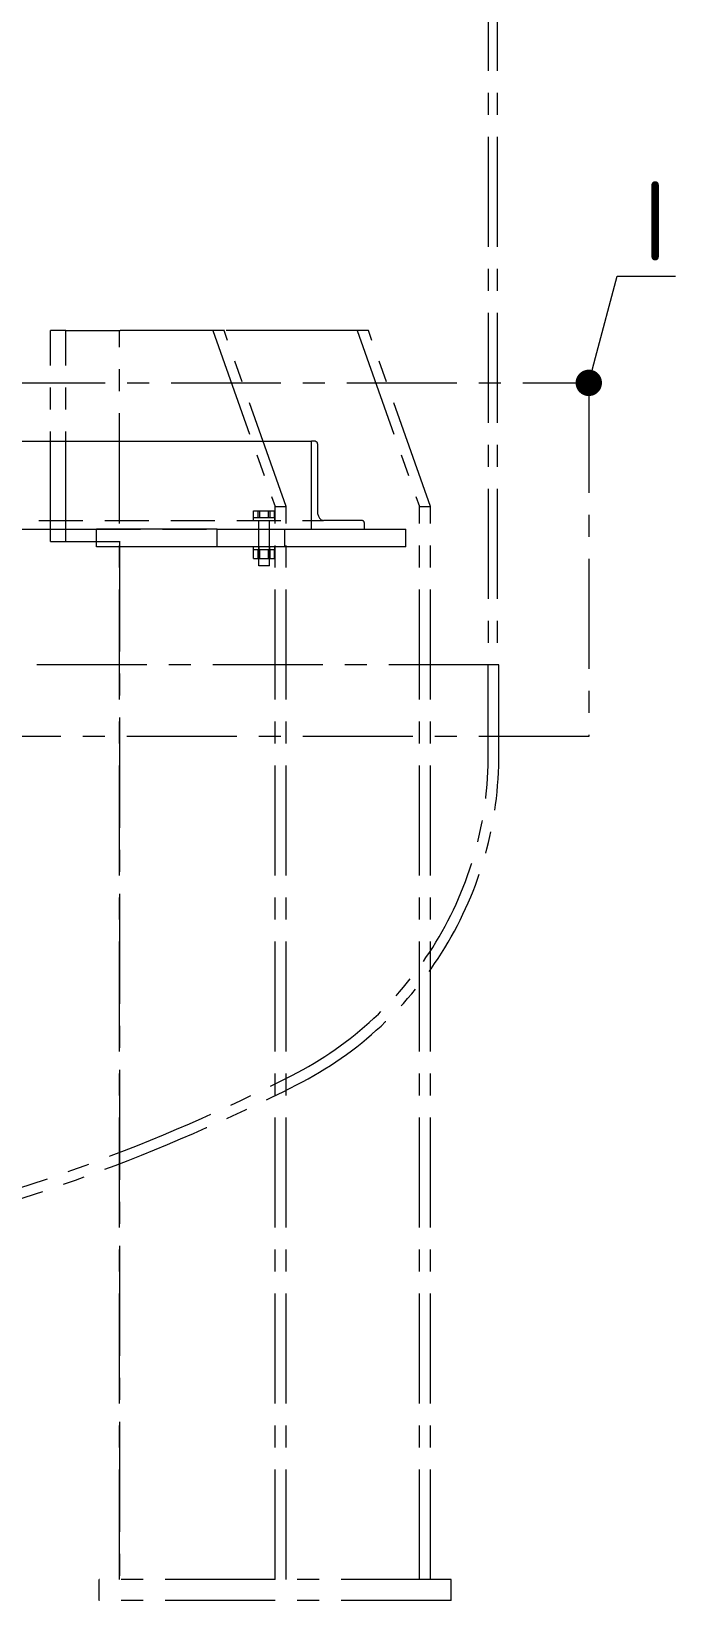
# Model space of a CAD drawing. Header units: millimetres. Extents: x -46397 to 283259, y -8690 to 23983.
# Drawn here: x 188458 to 188824, y -473 to 418 of the extents above; entities that cross this region are included whole.
import ezdxf
from ezdxf import colors
from ezdxf.entities.mleader import LeaderData, LeaderLine
from ezdxf.math import Vec2, Vec3

# ---------------------------------------------------------------- set-up
doc = ezdxf.new("R2010")
doc.units = ezdxf.units.MM
doc.linetypes.add('CENTER', pattern=[2, 1.25, -0.25, 0.25, -0.25])
doc.linetypes.add('HIDDENX2', pattern=[0.75, 0.5, -0.25])
for name, color, linetype, lineweight in [('CHUAN DUONG TAM', 1, 'CENTER', 0), ('mDƯỜNG TÂM', 8, 'CENTER', 0), ('NETCHINH', 7, 'Continuous', 9)]:
    doc.layers.add(name, color=color, linetype=linetype, lineweight=lineweight)
doc.styles.add('Arial', font='arial.ttf')

# ---------------------------------------------------------------- blocks, each defined once
blk = doc.blocks.new('A$C21b6e0ab')
at = {"color": 150, "linetype": 'Continuous', "lineweight": 0, "ltscale": 10, "extrusion": (6.89019e-16, 1, 0)}
for p, q in [((27.33, 581.61), (501.89, 581.61)), ((504.09, 581.61), (501.89, 581.61)), ((501.89, 531.61), (501.89, 581.61)), ((505.18, 579.94), (505.18, 542.11)), ((530.86, 536.61), (508.72, 536.61)), ((531.76, 534.94), (531.76, 531.61)), ((103.8, 531.61), (379.65, 531.61)), ((379.65, 521.62), (379.65, 531.62)), ((448.32, 531.62), (379.65, 531.62)), ((448.32, 521.62), (448.32, 531.62)), ((448.32, 531.62), (501.27, 531.62)), ((501.27, 531.61), (501.89, 531.61)), ((501.89, 531.61), (531.76, 531.61)), ((531.76, 531.62), (555.41, 531.62)), ((555.41, 521.62), (555.41, 531.62)), ((448.32, 521.62), (379.65, 521.62)), ((555.41, 521.62), (448.32, 521.62)), ((468.93, 520.12), (468.93, 521.62)), ((468.93, 520.12), (474.41, 520.12)), ((468.97, 515.12), (468.97, 520.12)), ((471.5, 515.12), (471.5, 520.12)), ((474.41, 520.12), (480.93, 520.12)), ((477.45, 515.12), (477.45, 520.12)), ((480.88, 515.12), (480.88, 520.12)), ((480.93, 520.12), (480.93, 521.62)), ((468.97, 515.12), (471.5, 515.12)), ((471.5, 515.12), (477.45, 515.12)), ((471.93, 510.88), (471.93, 515.12)), ((474.67, 510.88), (471.93, 510.88)), ((477.93, 510.88), (474.67, 510.88)), ((477.45, 515.12), (480.88, 515.12)), ((477.93, 510.88), (477.93, 515.12))]:
    blk.add_line(p, q, dxfattribs=at)
at = {"color": 1, "linetype": 'HIDDENX2', "lineweight": 0, "ltscale": 50, "extrusion": (6.89019e-16, 1, 0)}
for p, q in [((271.83, 536.61), (508.72, 536.61)), ((474.41, 538.12), (468.93, 538.12)), ((468.93, 536.62), (468.93, 538.12)), ((468.93, 536.62), (474.41, 536.62)), ((468.97, 542.12), (471.5, 542.12)), ((468.97, 538.12), (468.97, 542.12)), ((471.5, 542.12), (477.45, 542.12)), ((471.5, 538.12), (471.5, 542.12)), ((471.93, 515.12), (471.93, 536.62)), ((472.4, 538.12), (472.4, 542.12)), ((480.93, 538.12), (474.41, 538.12)), ((474.41, 536.62), (480.93, 536.62)), ((477.45, 542.12), (480.88, 542.12)), ((477.45, 538.12), (477.45, 542.12)), ((477.93, 515.12), (477.93, 536.62)), ((478.36, 538.12), (478.36, 542.12)), ((480.88, 538.12), (480.88, 542.12)), ((480.93, 536.62), (480.93, 538.12)), ((379.65, 531.61), (501.27, 531.61)), ((486.74, 521.62), (486.74, 531.62)), ((501.27, 531.62), (531.76, 531.62)), ((474.41, 521.62), (468.93, 521.62)), ((468.93, 521.62), (468.93, 521.62)), ((471.93, 521.62), (471.93, 515.12)), ((472.4, 515.12), (472.4, 520.12)), ((480.93, 521.62), (474.41, 521.62)), ((477.93, 521.62), (477.93, 515.12)), ((478.36, 515.12), (478.36, 520.12)), ((480.93, 521.62), (480.93, 521.62))]:
    blk.add_line(p, q, dxfattribs=at)
at = {"color": 150, "linetype": 'Continuous', "lineweight": 0, "ltscale": 10}
for points, knots in [([(504.09, 581.61), (504.23, 581.61), (504.38, 581.57), (504.58, 581.44), (504.65, 581.38), (504.78, 581.25), (504.83, 581.17), (504.93, 581.01), (504.97, 580.94), (505.04, 580.76), (505.07, 580.67), (505.13, 580.47), (505.15, 580.37), (505.17, 580.16), (505.18, 580.05), (505.18, 579.94)], [-2.766948, -2.766948, -2.766948, -2.766948, -2.007495, -2.007495, -1.627769, -1.627769, -1.248043, -1.248043, -0.936032, -0.936032, -0.624021, -0.624021, -0.312011, -0.312011, 0, 0, 0, 0]), ([(505.18, 542.11), (505.18, 541.77), (505.2, 541.42), (505.29, 540.72), (505.35, 540.38), (505.52, 539.73), (505.63, 539.42), (505.87, 538.85), (506, 538.59), (506.31, 538.08), (506.49, 537.83), (506.9, 537.39), (507.12, 537.2), (507.57, 536.9), (507.8, 536.79), (508.26, 536.65), (508.49, 536.61), (508.72, 536.61)], [18.141067, 18.141067, 18.141067, 18.141067, 19.169613, 19.169613, 20.198158, 20.198158, 21.226704, 21.226704, 22.25525, 22.25525, 23.498194, 23.498194, 24.741139, 24.741139, 25.984083, 25.984083, 27.227028, 27.227028, 27.227028, 27.227028]), ([(530.86, 536.61), (530.92, 536.61), (530.98, 536.6), (531.09, 536.56), (531.15, 536.53), (531.27, 536.44), (531.32, 536.38), (531.42, 536.25), (531.47, 536.18), (531.55, 536.02), (531.58, 535.94), (531.64, 535.77), (531.67, 535.67), (531.71, 535.47), (531.73, 535.37), (531.75, 535.16), (531.76, 535.05), (531.76, 534.94)], [-2.688175, -2.688175, -2.688175, -2.688175, -2.328769, -2.328769, -1.969363, -1.969363, -1.609957, -1.609957, -1.250551, -1.250551, -0.937914, -0.937914, -0.625276, -0.625276, -0.312638, -0.312638, 0, 0, 0, 0])]:
    blk.add_open_spline(points, degree=3, knots=knots, dxfattribs=at)
blk = doc.blocks.new('ggd')
at = {"layer": 'mDƯỜNG TÂM', "color": 8, "ltscale": 50, "extrusion": (6.89019e-16, 1, 0)}
for p, q in [((600, 1500), (600, 0)), ((605, 1500), (605, 0)), ((606, 0), (-606, 0))]:
    blk.add_line(p, q, dxfattribs=at)
at = {"layer": 'mDƯỜNG TÂM', "color": 8, "ltscale": 50, "extrusion": (-6.89019e-16, 1, 0)}
for p, q in [((351.2, 70), (351.2, 190)), ((359.81, 190), (351.2, 190)), ((359.81, 70), (359.81, 190)), ((359.81, 190), (390.73, 190)), ((390.45, -519.61), (390.45, 190)), ((443.76, 190), (390.73, 190)), ((443.48, 190), (478.84, 90)), ((450.13, 190), (443.76, 190)), ((485.2, 90), (449.84, 190)), ((513.59, 190), (450.13, 190)), ((524.9, 190), (513.59, 190)), ((525.79, 190), (524.9, 190)), ((525.5, 190), (560.86, 90)), ((531.87, 190), (525.79, 190)), ((567.22, 90), (531.87, 190)), ((478.84, -519.61), (478.84, 90)), ((478.84, 90), (485.2, 90)), ((485.2, -519.61), (485.2, 90)), ((560.86, -519.61), (560.86, 90)), ((560.86, 90), (567.22, 90)), ((567.22, -519.61), (567.22, 90)), ((351.2, 70), (359.81, 70)), ((359.81, 70), (390.73, 70)), ((390.45, 70), (390.45, -519.61)), ((378.84, -531.61), (378.84, -519.61)), ((379.12, -519.61), (378.84, -519.61)), ((578.84, -519.61), (379.12, -519.61)), ((578.84, -531.61), (578.84, -519.61)), ((379.12, -531.61), (378.84, -531.61)), ((578.84, -531.61), (379.12, -531.61))]:
    blk.add_line(p, q, dxfattribs=at)
at = {"layer": 'mDƯỜNG TÂM', "color": 8, "ltscale": 50}
blk.add_lwpolyline([(-606, 0), (-606, -49.99, 0.28449), (-491.03, -238.66, 0.238987), (491.03, -238.66, 0.28449), (606, -49.99), (606, 0)], format="xyb", close=True, dxfattribs=at)
blk.add_lwpolyline([(-600, 0), (-600, -50.01, 0.284518), (-488.32, -233.31, 0.238987), (488.32, -233.31, 0.284518), (600, -50.01), (600, 0)], format="xyb", dxfattribs=at)
blk = doc.blocks.new('_Dot')
at = {"color": 0, "linetype": 'ByBlock', "lineweight": -2}
blk.add_line((-0.5, 0), (-1, 0), dxfattribs=at)
at = {"color": 0, "linetype": 'ByBlock', "const_width": 0.5}
blk.add_lwpolyline([(-0.25, 0, 1), (0.25, 0, 1)], format="xyb", close=True, dxfattribs=at)

msp = doc.modelspace()

# ---------------------------------------------------------------- linework, layer by layer
at = {"layer": 'CHUAN DUONG TAM', "color": 6, "ltscale": 50}
msp.add_lwpolyline([(188437.07, 218.43), (188774.5, 218.43), (188774.5, 17.56), (188437.07, 17.56)], close=True, dxfattribs=at)

# ---------------------------------------------------------------- block references
for name, p in [('ggd', (188117.39, 58.23, -1.5)), ('A$C21b6e0ab', (188115.06, -396.38, -1.5))]:
    msp.add_blockref(name, p)

# ---------------------------------------------------------------- leaders
at = {"layer": 'NETCHINH'}
ml = msp.add_multileader_mtext('Standard', dxfattribs=at)
ml.set_content('{\\Fisocp|c0;I}', color=1, style='Arial')
ml.set_leader_properties(color=2, linetype='Continuous', lineweight=-1)
ml.set_arrow_properties(name='DOT')
ml.build(insert=Vec2(0, 0))
ml.multileader.update_dxf_attribs({"has_dogleg": 0, "text_left_attachment_type": 5, "text_right_attachment_type": 5, "dogleg_length": 0, "arrow_head_size": 15, "scale": 15})
ctx = ml.context
ctx.base_point, ctx.scale, ctx.char_height, ctx.arrow_head_size, ctx.landing_gap_size, ctx.plane_origin = Vec3(188790.68, 278.96), 15, 45, 15, 15, Vec3(188932.15, -2074.85)
ctx.left_attachment, ctx.right_attachment = 5, 5
notes = []
notes.append((ctx, [(1, (1, 1, 0), (188790.68, 278.96), (1, 0), 0, [(0, [(188774.5, 218.43)], 0, [])])]))
ctx.mtext.insert, ctx.mtext.flow_direction = Vec3(188805.68, 332.96), 5
for ctx, leaders in notes:
    for number, flags, end, landing, length, lines in leaders:
        leader = LeaderData()
        leader.index, (leader.has_last_leader_line, leader.has_dogleg_vector, leader.attachment_direction) = number, flags
        leader.last_leader_point, leader.dogleg_vector, leader.dogleg_length = Vec3(end), Vec3(landing), length
        for number, points, colour, breaks in lines:
            line = LeaderLine()
            line.index, line.vertices, line.color, line.breaks = number, Vec3.list(points), colors.encode_raw_color(colour), breaks
            leader.lines.append(line)
        ctx.leaders.append(leader)

doc.saveas('drawing.dxf')
